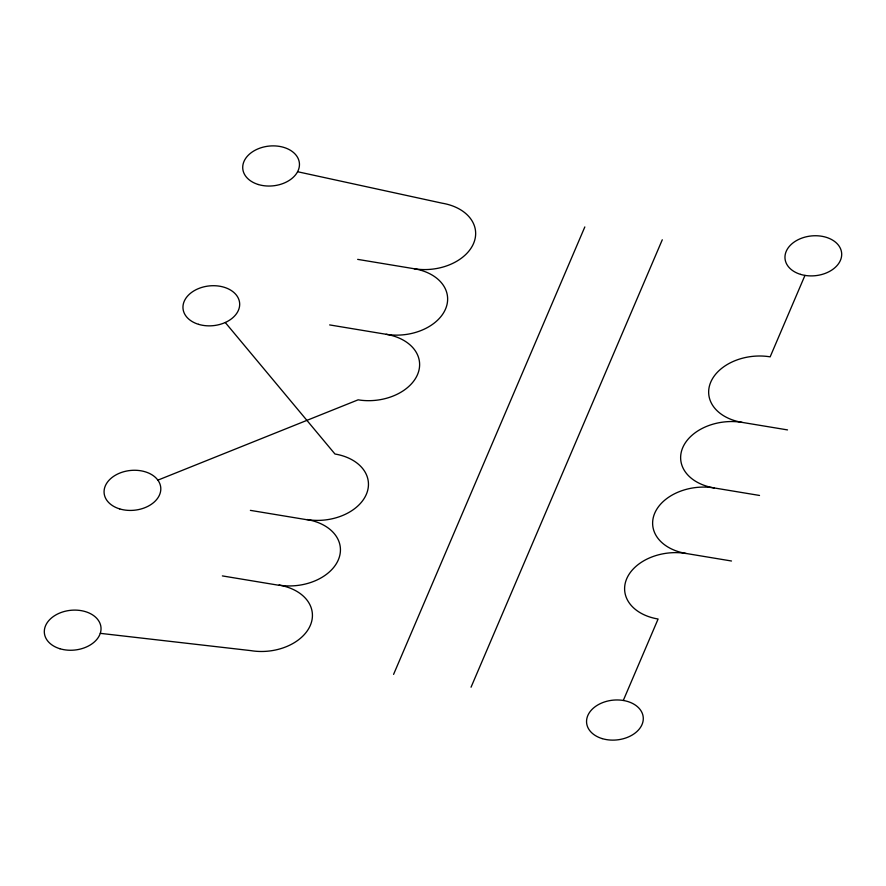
<?xml version="1.0" encoding="UTF-8"?>
<svg xmlns="http://www.w3.org/2000/svg" width="886" height="886" viewBox="0 0 886 886"><rect width="100%" height="100%" fill="white"/><g stroke="black" fill="none" stroke-linecap="round" stroke-linejoin="round"><path stroke-width="1.33" d="M393.583 674.379L584.826 226.938M471.042 687.215L662.285 239.774M623.29 700.472L658.099 619.015A47.634 33.447 -5.9 0 1 626.712 578.724A47.634 33.447 -5.9 0 1 686.107 553.473L731.504 561.004M804.964 275.402L770.155 356.848A47.634 33.447 -5.9 0 0 710.76 382.099A47.634 33.447 -5.9 0 0 742.136 422.389L787.521 429.909M157.874 480.146L358.121 399.83A47.634 33.447 -5.9 0 0 417.516 374.579A47.634 33.447 -5.9 0 0 386.13 334.288L329.647 324.918M100.284 633.346L250.926 650.634A47.634 33.447 -5.9 0 0 310.321 625.383A47.634 33.447 -5.9 0 0 278.935 585.092A47.634 33.447 -5.9 0 0 338.33 559.841A47.634 33.447 -5.9 0 0 306.955 519.55A47.634 33.447 -5.9 0 0 366.35 494.299A47.634 33.447 -5.9 0 0 334.963 454.009L225.266 322.504M357.667 259.376L414.15 268.735A47.634 33.447 -5.9 0 0 473.545 243.495A47.634 33.447 -5.9 0 0 442.158 203.193L297.585 171.729M686.107 553.473A47.634 33.447 -5.9 0 1 654.732 513.182A47.634 33.447 -5.9 0 1 714.127 487.931L759.512 495.451M250.384 510.369L306.877 519.728M222.375 575.911L278.857 585.281M414.15 268.735A47.634 33.447 -5.9 0 1 445.525 309.037A47.634 33.447 -5.9 0 1 386.13 334.288M714.127 487.931A47.634 33.447 -5.9 0 1 682.741 447.64A47.634 33.447 -5.9 0 1 742.136 422.389M800.579 274.383A28.452 19.979 -5.9 0 0 841.656 253.197A28.452 19.979 -5.9 0 0 797.743 239.896A28.452 19.979 -5.9 0 0 800.579 274.383M602.17 738.603A28.452 19.979 -5.9 0 0 643.247 717.416A28.452 19.979 -5.9 0 0 599.335 704.115A28.452 19.979 -5.9 0 0 602.17 738.603M59.927 648.74A28.452 19.979 -5.9 0 0 100.993 627.543A28.452 19.979 -5.9 0 0 57.092 614.253A28.452 19.979 -5.9 0 0 59.927 648.74M119.688 508.907A28.452 19.979 -5.9 0 0 160.765 487.721A28.452 19.979 -5.9 0 0 116.852 474.42A28.452 19.979 -5.9 0 0 119.688 508.907M198.575 324.342A28.452 19.979 -5.9 0 0 239.641 303.156A28.452 19.979 -5.9 0 0 195.74 289.855A28.452 19.979 -5.9 0 0 198.575 324.342M258.335 184.521A28.452 19.979 -5.9 0 0 299.413 163.323A28.452 19.979 -5.9 0 0 255.5 150.033A28.452 19.979 -5.9 0 0 258.335 184.521"/></g></svg>
